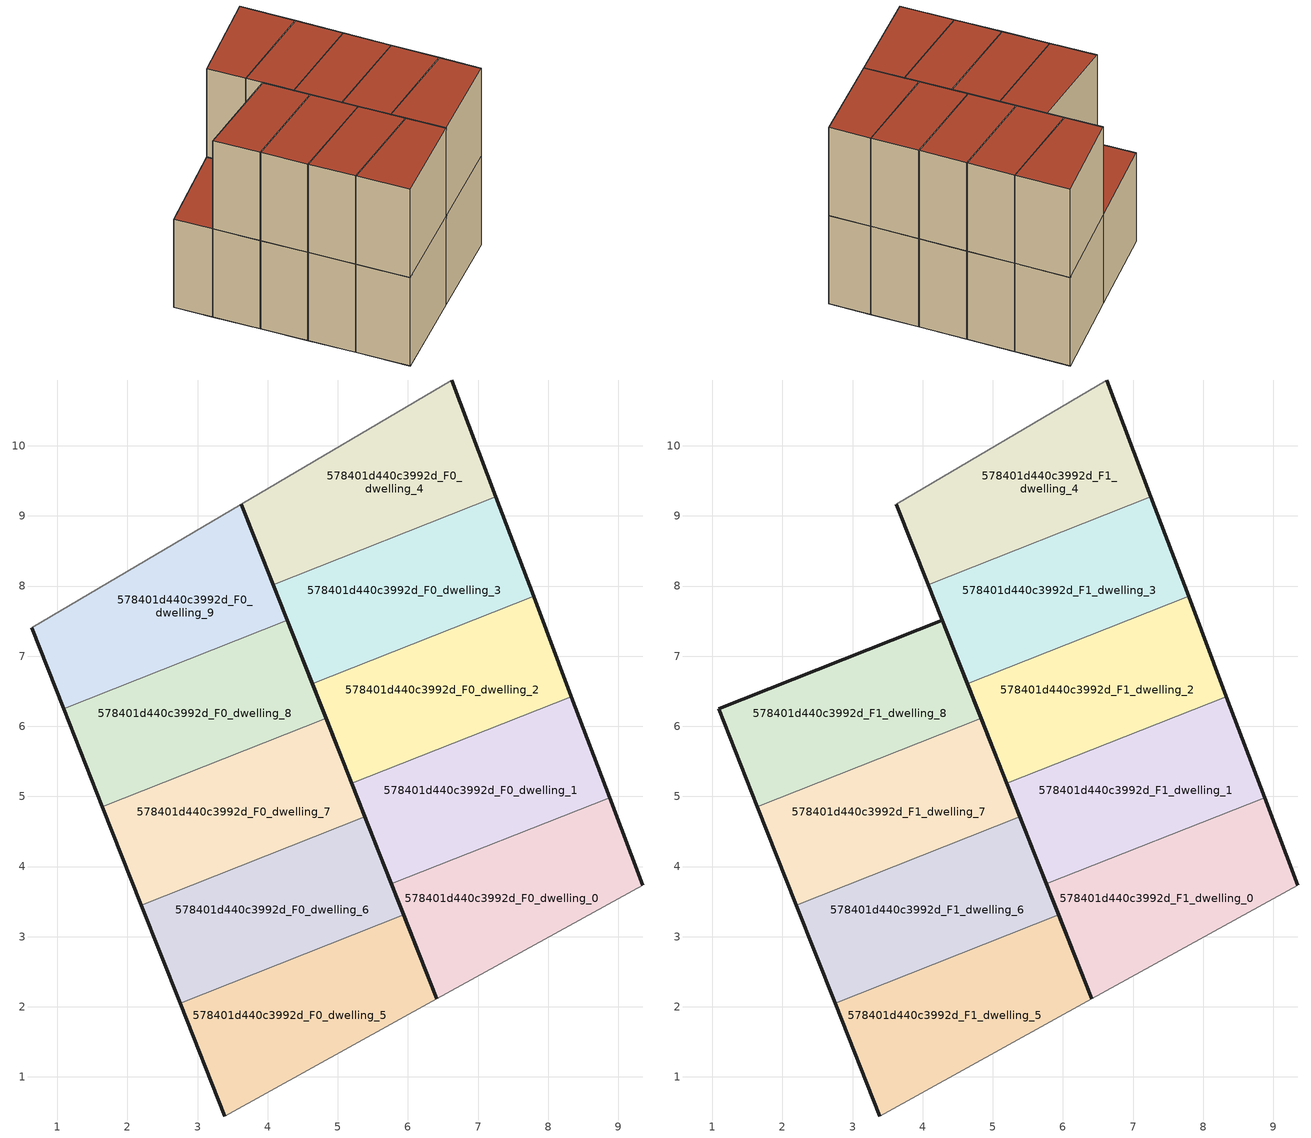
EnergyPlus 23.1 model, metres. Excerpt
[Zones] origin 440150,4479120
578401d440c3992d_F0_dwelling_0
 floor ground (EU_floor_Construction): 9.35,3.74 8.88,4.98 5.76,3.75 6.41,2.11 z0
 wall outside (EU_wall_Construction): 8.88,4.98 9.35,3.74 / 6.41,2.11 5.76,3.75 z0:3
 wall to 578401d440c3992d_F0_dwelling_1 (EU_wall_Construction): 5.76,3.75 8.88,4.98 z0:3
 wall adiabatic (EU_wall_Construction): 9.35,3.74 6.41,2.11 z0:3
578401d440c3992d_F0_dwelling_1
 floor ground (EU_floor_Construction): 8.88,4.98 8.33,6.42 5.2,5.18 5.76,3.75 z0
 wall outside (EU_wall_Construction): 8.33,6.42 8.88,4.98 / 5.76,3.75 5.2,5.18 z0:3
 wall to 578401d440c3992d_F0_dwelling_2 (EU_wall_Construction): 5.2,5.18 8.33,6.42 z0:3
578401d440c3992d_F0_dwelling_2
 floor ground (EU_floor_Construction): 8.33,6.42 7.79,7.85 4.64,6.61 5.2,5.18 z0
 wall outside (EU_wall_Construction): 7.79,7.85 8.33,6.42 / 5.2,5.18 4.64,6.61 z0:3
 wall to 578401d440c3992d_F0_dwelling_3 (EU_wall_Construction): 4.64,6.61 7.79,7.85 z0:3
578401d440c3992d_F0_dwelling_3
 floor ground (EU_floor_Construction): 7.79,7.85 7.26,9.27 4.08,8.02 4.64,6.61 z0
 wall outside (EU_wall_Construction): 7.26,9.27 7.79,7.85 / 4.64,6.61 4.08,8.02 z0:3
 wall to 578401d440c3992d_F0_dwelling_4 (EU_wall_Construction): 4.08,8.02 7.26,9.27 z0:3
578401d440c3992d_F0_dwelling_4
 floor ground (EU_floor_Construction): 7.26,9.27 6.62,10.94 3.62,9.17 4.08,8.02 z0
 wall outside (EU_wall_Construction): 6.62,10.94 7.26,9.27 / 4.08,8.02 3.62,9.17 z0:3
 wall adiabatic (EU_wall_Construction): 3.62,9.17 6.62,10.94 z0:3
578401d440c3992d_F0_dwelling_5
 floor ground (EU_floor_Construction): 6.41,2.11 5.94,3.31 2.75,2.05 3.39,0.44 z0
 wall outside (EU_wall_Construction): 5.94,3.31 6.41,2.11 / 3.39,0.44 2.75,2.05 z0:3
 wall to 578401d440c3992d_F0_dwelling_6 (EU_wall_Construction): 2.75,2.05 5.94,3.31 z0:3
 wall adiabatic (EU_wall_Construction): 6.41,2.11 3.39,0.44 z0:3
578401d440c3992d_F0_dwelling_6
 floor ground (EU_floor_Construction): 5.94,3.31 5.39,4.71 2.2,3.45 2.75,2.05 z0
 wall outside (EU_wall_Construction): 5.39,4.71 5.94,3.31 / 2.75,2.05 2.2,3.45 z0:3
 wall to 578401d440c3992d_F0_dwelling_7 (EU_wall_Construction): 2.2,3.45 5.39,4.71 z0:3
578401d440c3992d_F0_dwelling_7
 floor ground (EU_floor_Construction): 5.39,4.71 4.83,6.11 1.64,4.85 2.2,3.45 z0
 wall outside (EU_wall_Construction): 4.83,6.11 5.39,4.71 / 2.2,3.45 1.64,4.85 z0:3
 wall to 578401d440c3992d_F0_dwelling_8 (EU_wall_Construction): 1.64,4.85 4.83,6.11 z0:3
578401d440c3992d_F0_dwelling_8
 floor ground (EU_floor_Construction): 4.83,6.11 4.28,7.51 1.09,6.25 1.64,4.85 z0
 wall outside (EU_wall_Construction): 4.28,7.51 4.83,6.11 / 1.64,4.85 1.09,6.25 z0:3
 wall to 578401d440c3992d_F0_dwelling_9 (EU_wall_Construction): 1.09,6.25 4.28,7.51 z0:3
578401d440c3992d_F0_dwelling_9
 floor ground (EU_floor_Construction): 4.28,7.51 3.62,9.17 0.64,7.4 1.09,6.25 z0
 wall outside (EU_wall_Construction): 1.09,6.25 0.64,7.4 / 3.62,9.17 4.28,7.51 z0:3
 wall adiabatic (EU_wall_Construction): 0.64,7.4 3.62,9.17 z0:3
 roof outside (EU_roof_Construction): 3.62,9.17 4.28,7.51 1.09,6.25 0.64,7.4 z3
578401d440c3992d_F1_dwelling_0
 floor to 578401d440c3992d_F0_dwelling_0 (EU_floor_Construction): 9.35,3.74 8.88,4.98 5.76,3.75 6.41,2.11 z3
 wall outside (EU_wall_Construction): 8.88,4.98 9.35,3.74 / 6.41,2.11 5.76,3.75 z3:6
 wall to 578401d440c3992d_F1_dwelling_1 (EU_wall_Construction): 5.76,3.75 8.88,4.98 z3:6
 wall adiabatic (EU_wall_Construction): 9.35,3.74 6.41,2.11 z3:6
 roof outside (EU_roof_Construction): 8.88,4.98 9.35,3.74 6.41,2.11 5.76,3.75 z6
578401d440c3992d_F1_dwelling_1
 floor to 578401d440c3992d_F0_dwelling_1 (EU_floor_Construction): 8.88,4.98 8.33,6.42 5.2,5.18 5.76,3.75 z3
 wall outside (EU_wall_Construction): 8.33,6.42 8.88,4.98 / 5.76,3.75 5.2,5.18 z3:6
 wall to 578401d440c3992d_F1_dwelling_2 (EU_wall_Construction): 5.2,5.18 8.33,6.42 z3:6
 roof outside (EU_roof_Construction): 8.33,6.42 8.88,4.98 5.76,3.75 5.2,5.18 z6
578401d440c3992d_F1_dwelling_2
 floor to 578401d440c3992d_F0_dwelling_2 (EU_floor_Construction): 8.33,6.42 7.79,7.85 4.64,6.61 5.2,5.18 z3
 wall outside (EU_wall_Construction): 7.79,7.85 8.33,6.42 / 5.2,5.18 4.64,6.61 z3:6
 wall to 578401d440c3992d_F1_dwelling_3 (EU_wall_Construction): 4.64,6.61 7.79,7.85 z3:6
 roof outside (EU_roof_Construction): 7.79,7.85 8.33,6.42 5.2,5.18 4.64,6.61 z6
578401d440c3992d_F1_dwelling_3
 floor to 578401d440c3992d_F0_dwelling_3 (EU_floor_Construction): 7.79,7.85 7.26,9.27 4.08,8.02 4.64,6.61 z3
 wall outside (EU_wall_Construction): 7.26,9.27 7.79,7.85 / 4.64,6.61 4.08,8.02 z3:6
 wall to 578401d440c3992d_F1_dwelling_4 (EU_wall_Construction): 4.08,8.02 7.26,9.27 z3:6
 roof outside (EU_roof_Construction): 7.26,9.27 7.79,7.85 4.64,6.61 4.08,8.02 z6
578401d440c3992d_F1_dwelling_4
 floor to 578401d440c3992d_F0_dwelling_4 (EU_floor_Construction): 7.26,9.27 6.62,10.94 3.62,9.17 4.08,8.02 z3
 wall outside (EU_wall_Construction): 6.62,10.94 7.26,9.27 / 4.08,8.02 3.62,9.17 z3:6
 wall adiabatic (EU_wall_Construction): 3.62,9.17 6.62,10.94 z3:6
 roof outside (EU_roof_Construction): 6.62,10.94 7.26,9.27 4.08,8.02 3.62,9.17 z6
578401d440c3992d_F1_dwelling_5
 floor to 578401d440c3992d_F0_dwelling_5 (EU_floor_Construction): 6.41,2.11 5.94,3.31 2.75,2.05 3.39,0.44 z3
 wall outside (EU_wall_Construction): 5.94,3.31 6.41,2.11 / 3.39,0.44 2.75,2.05 z3:6
 wall to 578401d440c3992d_F1_dwelling_6 (EU_wall_Construction): 2.75,2.05 5.94,3.31 z3:6
 wall adiabatic (EU_wall_Construction): 6.41,2.11 3.39,0.44 z3:6
 roof outside (EU_roof_Construction): 5.94,3.31 6.41,2.11 3.39,0.44 2.75,2.05 z6
578401d440c3992d_F1_dwelling_6
 floor to 578401d440c3992d_F0_dwelling_6 (EU_floor_Construction): 5.94,3.31 5.39,4.71 2.2,3.45 2.75,2.05 z3
 wall outside (EU_wall_Construction): 5.39,4.71 5.94,3.31 / 2.75,2.05 2.2,3.45 z3:6
 wall to 578401d440c3992d_F1_dwelling_7 (EU_wall_Construction): 2.2,3.45 5.39,4.71 z3:6
 roof outside (EU_roof_Construction): 5.39,4.71 5.94,3.31 2.75,2.05 2.2,3.45 z6
578401d440c3992d_F1_dwelling_7
 floor to 578401d440c3992d_F0_dwelling_7 (EU_floor_Construction): 5.39,4.71 4.83,6.11 1.64,4.85 2.2,3.45 z3
 wall outside (EU_wall_Construction): 4.83,6.11 5.39,4.71 / 2.2,3.45 1.64,4.85 z3:6
 wall to 578401d440c3992d_F1_dwelling_8 (EU_wall_Construction): 1.64,4.85 4.83,6.11 z3:6
 roof outside (EU_roof_Construction): 4.83,6.11 5.39,4.71 2.2,3.45 1.64,4.85 z6
578401d440c3992d_F1_dwelling_8
 floor to 578401d440c3992d_F0_dwelling_8 (EU_floor_Construction): 4.83,6.11 4.28,7.51 1.09,6.25 1.64,4.85 z3
 wall outside (EU_wall_Construction): 1.64,4.85 1.09,6.25 4.28,7.51 4.83,6.11 z3:6
 roof outside (EU_roof_Construction): 4.28,7.51 4.83,6.11 1.64,4.85 1.09,6.25 z6
[Building]
EU S2 Campaign: North Axis=0; Terrain=City; Solar Distribution=FullExterior
[Site:Location]
Madrid: Latitude=40.5; Longitude=-3.5; Time Zone=1; Elevation=609
[SizingPeriod:WeatherFileDays]
AnnualSizingPeriod: Begin Month=1; Begin Day of Month=1; End Month=12; End Day of Month=31; Day of Week for Start Day=Monday; Use Weather File Daylight Saving Period=No; Use Weather File Rain and Snow Indicators=No
[MATERIAL]
EU_InternalMass_Material: Roughness=MediumRough; Thickness=0.1; Conductivity=1; Density=1800; Specific Heat=900; Thermal Absorptance=0.9; Solar Absorptance=0.7; Visible Absorptance=0.7
[MATERIAL:NOMASS] Roughness=MediumRough; Thermal Absorptance=0.9; Solar Absorptance=0.7; Visible Absorptance=0.7
Name | Thermal Resistance
EU_wall_NoMass | 1.60022
EU_roof_NoMass | 1.57597
EU_floor_NoMass | 0.470652
[CONSTRUCTION]
EU_wall_Construction: EU_wall_NoMass
EU_roof_Construction: EU_roof_NoMass
EU_floor_Construction: EU_floor_NoMass
EU_InternalMass_Construction: EU_InternalMass_Material
[ZONE] Type=1; Multiplier=1; Ceiling Height=autocalculate; Floor Area=autocalculate; Part of Total Floor Area=Yes
Name | Volume
578401d440c3992d_F0_dwelling_0; 578401d440c3992d_F1_dwelling_0 | 15.5043
578401d440c3992d_F0_dwelling_1; 578401d440c3992d_F1_dwelling_1 | 15.4955
578401d440c3992d_F0_dwelling_2; 578401d440c3992d_F1_dwelling_2 | 15.4933
578401d440c3992d_F0_dwelling_3; 578401d440c3992d_F1_dwelling_3 | 15.5061
578401d440c3992d_F0_dwelling_4; 578401d440c3992d_F1_dwelling_4 | 15.5002
578401d440c3992d_F0_dwelling_5; 578401d440c3992d_F1_dwelling_5 | 15.4988
578401d440c3992d_F0_dwelling_6; 578401d440c3992d_F1_dwelling_6 | 15.5068
578401d440c3992d_F0_dwelling_7; 578401d440c3992d_F1_dwelling_7 | 15.4973
578401d440c3992d_F0_dwelling_8; 578401d440c3992d_F1_dwelling_8 | 15.4937
578401d440c3992d_F0_dwelling_9 | 15.5013
[INTERNALMASS] Construction=EU_InternalMass_Construction
Name | Zone or ZoneList | Surface Area
578401d440c3992d_F0_dwelling_0_EU_InternalMass | 578401d440c3992d_F0_dwelling_0 | 5.16824
578401d440c3992d_F0_dwelling_1_EU_InternalMass | 578401d440c3992d_F0_dwelling_1 | 5.16504
578401d440c3992d_F0_dwelling_2_EU_InternalMass | 578401d440c3992d_F0_dwelling_2 | 5.16454
578401d440c3992d_F0_dwelling_3_EU_InternalMass | 578401d440c3992d_F0_dwelling_3 | 5.16858
578401d440c3992d_F0_dwelling_4_EU_InternalMass | 578401d440c3992d_F0_dwelling_4 | 5.16668
578401d440c3992d_F0_dwelling_5_EU_InternalMass | 578401d440c3992d_F0_dwelling_5 | 5.16632
578401d440c3992d_F0_dwelling_6_EU_InternalMass | 578401d440c3992d_F0_dwelling_6 | 5.16902
578401d440c3992d_F0_dwelling_7_EU_InternalMass | 578401d440c3992d_F0_dwelling_7 | 5.16583
578401d440c3992d_F0_dwelling_8_EU_InternalMass | 578401d440c3992d_F0_dwelling_8 | 5.16457
578401d440c3992d_F0_dwelling_9_EU_InternalMass | 578401d440c3992d_F0_dwelling_9 | 5.16716
578401d440c3992d_F1_dwelling_0_EU_InternalMass | 578401d440c3992d_F1_dwelling_0 | 5.7401
578401d440c3992d_F1_dwelling_1_EU_InternalMass | 578401d440c3992d_F1_dwelling_1 | 5.73961
578401d440c3992d_F1_dwelling_2_EU_InternalMass | 578401d440c3992d_F1_dwelling_2 | 5.73971
578401d440c3992d_F1_dwelling_3_EU_InternalMass | 578401d440c3992d_F1_dwelling_3 | 5.73892
578401d440c3992d_F1_dwelling_4_EU_InternalMass | 578401d440c3992d_F1_dwelling_4 | 5.74162
578401d440c3992d_F1_dwelling_5_EU_InternalMass | 578401d440c3992d_F1_dwelling_5 | 5.74249
578401d440c3992d_F1_dwelling_6_EU_InternalMass | 578401d440c3992d_F1_dwelling_6 | 5.74024
578401d440c3992d_F1_dwelling_7_EU_InternalMass | 578401d440c3992d_F1_dwelling_7 | 5.73838
578401d440c3992d_F1_dwelling_8_EU_InternalMass | 578401d440c3992d_F1_dwelling_8 | 5.73915
[OTHEREQUIPMENT] Fuel Type=Electricity; Design Level Calculation Method=Watts/Area; Power per Zone Floor Area=1; Fraction Latent=0; Fraction Radiant=0; Fraction Lost=0; Carbon Dioxide Generation Rate=0; EndUse Subcategory=EU_Step8_InternalGains
Name | Zone or ZoneList or Space or SpaceList | Schedule
EU_Step8_InternalGain_578401d440c3992d_F0_dwelling_0_f000 | 578401d440c3992d_F0_dwelling_0 | EU_Step8_GainSchedule_578401d440c3992d_F0_dwelling_0_f000
EU_Step8_InternalGain_578401d440c3992d_F0_dwelling_1_f000 | 578401d440c3992d_F0_dwelling_1 | EU_Step8_GainSchedule_578401d440c3992d_F0_dwelling_1_f000
EU_Step8_InternalGain_578401d440c3992d_F0_dwelling_2_f000 | 578401d440c3992d_F0_dwelling_2 | EU_Step8_GainSchedule_578401d440c3992d_F0_dwelling_2_f000
EU_Step8_InternalGain_578401d440c3992d_F0_dwelling_3_f000 | 578401d440c3992d_F0_dwelling_3 | EU_Step8_GainSchedule_578401d440c3992d_F0_dwelling_3_f000
EU_Step8_InternalGain_578401d440c3992d_F0_dwelling_4_f000 | 578401d440c3992d_F0_dwelling_4 | EU_Step8_GainSchedule_578401d440c3992d_F0_dwelling_4_f000
EU_Step8_InternalGain_578401d440c3992d_F0_dwelling_5_f000 | 578401d440c3992d_F0_dwelling_5 | EU_Step8_GainSchedule_578401d440c3992d_F0_dwelling_5_f000
EU_Step8_InternalGain_578401d440c3992d_F0_dwelling_6_f000 | 578401d440c3992d_F0_dwelling_6 | EU_Step8_GainSchedule_578401d440c3992d_F0_dwelling_6_f000
EU_Step8_InternalGain_578401d440c3992d_F0_dwelling_7_f000 | 578401d440c3992d_F0_dwelling_7 | EU_Step8_GainSchedule_578401d440c3992d_F0_dwelling_7_f000
EU_Step8_InternalGain_578401d440c3992d_F0_dwelling_8_f000 | 578401d440c3992d_F0_dwelling_8 | EU_Step8_GainSchedule_578401d440c3992d_F0_dwelling_8_f000
EU_Step8_InternalGain_578401d440c3992d_F0_dwelling_9_f000 | 578401d440c3992d_F0_dwelling_9 | EU_Step8_GainSchedule_578401d440c3992d_F0_dwelling_9_f000
EU_Step8_InternalGain_578401d440c3992d_F1_dwelling_0_f000 | 578401d440c3992d_F1_dwelling_0 | EU_Step8_GainSchedule_578401d440c3992d_F1_dwelling_0_f000
EU_Step8_InternalGain_578401d440c3992d_F1_dwelling_1_f000 | 578401d440c3992d_F1_dwelling_1 | EU_Step8_GainSchedule_578401d440c3992d_F1_dwelling_1_f000
EU_Step8_InternalGain_578401d440c3992d_F1_dwelling_2_f000 | 578401d440c3992d_F1_dwelling_2 | EU_Step8_GainSchedule_578401d440c3992d_F1_dwelling_2_f000
EU_Step8_InternalGain_578401d440c3992d_F1_dwelling_3_f000 | 578401d440c3992d_F1_dwelling_3 | EU_Step8_GainSchedule_578401d440c3992d_F1_dwelling_3_f000
EU_Step8_InternalGain_578401d440c3992d_F1_dwelling_4_f000 | 578401d440c3992d_F1_dwelling_4 | EU_Step8_GainSchedule_578401d440c3992d_F1_dwelling_4_f000
EU_Step8_InternalGain_578401d440c3992d_F1_dwelling_5_f000 | 578401d440c3992d_F1_dwelling_5 | EU_Step8_GainSchedule_578401d440c3992d_F1_dwelling_5_f000
EU_Step8_InternalGain_578401d440c3992d_F1_dwelling_6_f000 | 578401d440c3992d_F1_dwelling_6 | EU_Step8_GainSchedule_578401d440c3992d_F1_dwelling_6_f000
EU_Step8_InternalGain_578401d440c3992d_F1_dwelling_7_f000 | 578401d440c3992d_F1_dwelling_7 | EU_Step8_GainSchedule_578401d440c3992d_F1_dwelling_7_f000
EU_Step8_InternalGain_578401d440c3992d_F1_dwelling_8_f000 | 578401d440c3992d_F1_dwelling_8 | EU_Step8_GainSchedule_578401d440c3992d_F1_dwelling_8_f000
[ZONEVENTILATION:DESIGNFLOWRATE] Schedule=EU_AlwaysOn; Design Flow Rate Calculation Method=AirChanges/Hour; Air Changes per Hour=0.480704; Ventilation Type=Natural; Fan Pressure Rise=0; Fan Total Efficiency=1; Constant Term Coefficient=1; Temperature Term Coefficient=0; Velocity Term Coefficient=0; Velocity Squared Term Coefficient=0; Minimum Indoor Temperature=-100; Maximum Indoor Temperature=100; Delta Temperature=-100; Minimum Outdoor Temperature=-100; Maximum Outdoor Temperature=100; Maximum Wind Speed=40
Name | Zone or ZoneList or Space or SpaceList
EU_ConstantAir_578401d440c3992d_F0_dwelling_0 | 578401d440c3992d_F0_dwelling_0
EU_ConstantAir_578401d440c3992d_F0_dwelling_1 | 578401d440c3992d_F0_dwelling_1
EU_ConstantAir_578401d440c3992d_F0_dwelling_2 | 578401d440c3992d_F0_dwelling_2
EU_ConstantAir_578401d440c3992d_F0_dwelling_3 | 578401d440c3992d_F0_dwelling_3
EU_ConstantAir_578401d440c3992d_F0_dwelling_4 | 578401d440c3992d_F0_dwelling_4
EU_ConstantAir_578401d440c3992d_F0_dwelling_5 | 578401d440c3992d_F0_dwelling_5
EU_ConstantAir_578401d440c3992d_F0_dwelling_6 | 578401d440c3992d_F0_dwelling_6
EU_ConstantAir_578401d440c3992d_F0_dwelling_7 | 578401d440c3992d_F0_dwelling_7
EU_ConstantAir_578401d440c3992d_F0_dwelling_8 | 578401d440c3992d_F0_dwelling_8
EU_ConstantAir_578401d440c3992d_F0_dwelling_9 | 578401d440c3992d_F0_dwelling_9
EU_ConstantAir_578401d440c3992d_F1_dwelling_0 | 578401d440c3992d_F1_dwelling_0
EU_ConstantAir_578401d440c3992d_F1_dwelling_1 | 578401d440c3992d_F1_dwelling_1
EU_ConstantAir_578401d440c3992d_F1_dwelling_2 | 578401d440c3992d_F1_dwelling_2
EU_ConstantAir_578401d440c3992d_F1_dwelling_3 | 578401d440c3992d_F1_dwelling_3
EU_ConstantAir_578401d440c3992d_F1_dwelling_4 | 578401d440c3992d_F1_dwelling_4
EU_ConstantAir_578401d440c3992d_F1_dwelling_5 | 578401d440c3992d_F1_dwelling_5
EU_ConstantAir_578401d440c3992d_F1_dwelling_6 | 578401d440c3992d_F1_dwelling_6
EU_ConstantAir_578401d440c3992d_F1_dwelling_7 | 578401d440c3992d_F1_dwelling_7
EU_ConstantAir_578401d440c3992d_F1_dwelling_8 | 578401d440c3992d_F1_dwelling_8
[HVACTEMPLATE:THERMOSTAT] Constant Heating Setpoint=20; Constant Cooling Setpoint=50
EU_HeatOnly_578401d440c3992d_F0_dwelling_0; EU_HeatOnly_578401d440c3992d_F0_dwelling_1; EU_HeatOnly_578401d440c3992d_F0_dwelling_2; EU_HeatOnly_578401d440c3992d_F0_dwelling_3; EU_HeatOnly_578401d440c3992d_F0_dwelling_4; EU_HeatOnly_578401d440c3992d_F0_dwelling_5; EU_HeatOnly_578401d440c3992d_F0_dwelling_6; EU_HeatOnly_578401d440c3992d_F0_dwelling_7; EU_HeatOnly_578401d440c3992d_F0_dwelling_8; EU_HeatOnly_578401d440c3992d_F0_dwelling_9; EU_HeatOnly_578401d440c3992d_F1_dwelling_0; EU_HeatOnly_578401d440c3992d_F1_dwelling_1; EU_HeatOnly_578401d440c3992d_F1_dwelling_2; EU_HeatOnly_578401d440c3992d_F1_dwelling_3; EU_HeatOnly_578401d440c3992d_F1_dwelling_4; EU_HeatOnly_578401d440c3992d_F1_dwelling_5; EU_HeatOnly_578401d440c3992d_F1_dwelling_6; EU_HeatOnly_578401d440c3992d_F1_dwelling_7; EU_HeatOnly_578401d440c3992d_F1_dwelling_8
[HVACTEMPLATE:ZONE:IDEALLOADSAIRSYSTEM] System Availability Schedule=EU_AlwaysOn; Maximum Heating Supply Air Temperature=50; Minimum Cooling Supply Air Temperature=13; Maximum Heating Supply Air Humidity Ratio=0.0156; Minimum Cooling Supply Air Humidity Ratio=0.0077; Heating Limit=NoLimit; Cooling Limit=NoLimit; Heating Availability Schedule=EU_AlwaysOn; Cooling Availability Schedule=EU_CoolingOff; Dehumidification Control Type=ConstantSensibleHeatRatio; Cooling Sensible Heat Ratio=0.7; Dehumidification Setpoint=60; Humidification Control Type=None; Humidification Setpoint=30; Outdoor Air Method=None; Outdoor Air Flow Rate per Person=0.00944; Outdoor Air Flow Rate per Zone Floor Area=0; Outdoor Air Flow Rate per Zone=0; Demand Controlled Ventilation Type=None; Outdoor Air Economizer Type=NoEconomizer; Heat Recovery Type=None; Sensible Heat Recovery Effectiveness=0.7; Latent Heat Recovery Effectiveness=0.65
Name | Template Thermostat
578401d440c3992d_F0_dwelling_0 | EU_HeatOnly_578401d440c3992d_F0_dwelling_0
578401d440c3992d_F0_dwelling_1 | EU_HeatOnly_578401d440c3992d_F0_dwelling_1
578401d440c3992d_F0_dwelling_2 | EU_HeatOnly_578401d440c3992d_F0_dwelling_2
578401d440c3992d_F0_dwelling_3 | EU_HeatOnly_578401d440c3992d_F0_dwelling_3
578401d440c3992d_F0_dwelling_4 | EU_HeatOnly_578401d440c3992d_F0_dwelling_4
578401d440c3992d_F0_dwelling_5 | EU_HeatOnly_578401d440c3992d_F0_dwelling_5
578401d440c3992d_F0_dwelling_6 | EU_HeatOnly_578401d440c3992d_F0_dwelling_6
578401d440c3992d_F0_dwelling_7 | EU_HeatOnly_578401d440c3992d_F0_dwelling_7
578401d440c3992d_F0_dwelling_8 | EU_HeatOnly_578401d440c3992d_F0_dwelling_8
578401d440c3992d_F0_dwelling_9 | EU_HeatOnly_578401d440c3992d_F0_dwelling_9
578401d440c3992d_F1_dwelling_0 | EU_HeatOnly_578401d440c3992d_F1_dwelling_0
578401d440c3992d_F1_dwelling_1 | EU_HeatOnly_578401d440c3992d_F1_dwelling_1
578401d440c3992d_F1_dwelling_2 | EU_HeatOnly_578401d440c3992d_F1_dwelling_2
578401d440c3992d_F1_dwelling_3 | EU_HeatOnly_578401d440c3992d_F1_dwelling_3
578401d440c3992d_F1_dwelling_4 | EU_HeatOnly_578401d440c3992d_F1_dwelling_4
578401d440c3992d_F1_dwelling_5 | EU_HeatOnly_578401d440c3992d_F1_dwelling_5
578401d440c3992d_F1_dwelling_6 | EU_HeatOnly_578401d440c3992d_F1_dwelling_6
578401d440c3992d_F1_dwelling_7 | EU_HeatOnly_578401d440c3992d_F1_dwelling_7
578401d440c3992d_F1_dwelling_8 | EU_HeatOnly_578401d440c3992d_F1_dwelling_8
[SIZING:ZONE] Zone Cooling Design Supply Air Temperature Input Method=SupplyAirTemperature; Zone Cooling Design Supply Air Temperature=13; Zone Heating Design Supply Air Temperature Input Method=SupplyAirTemperature; Zone Heating Design Supply Air Temperature=50; Zone Cooling Design Supply Air Humidity Ratio=0.008; Zone Heating Design Supply Air Humidity Ratio=0.008; Cooling Design Air Flow Method=DesignDay; Cooling Design Air Flow Rate=0; Cooling Minimum Air Flow per Zone Floor Area=0.000762; Cooling Minimum Air Flow=0; Cooling Minimum Air Flow Fraction=0.2; Heating Design Air Flow Method=DesignDay; Heating Design Air Flow Rate=0; Heating Maximum Air Flow per Zone Floor Area=0.002032; Heating Maximum Air Flow=0.141576; Heating Maximum Air Flow Fraction=0.3; Account for Dedicated Outdoor Air System=No; Dedicated Outdoor Air System Control Strategy=NeutralSupplyAir; Dedicated Outdoor Air Low Setpoint Temperature for Design=autosize; Dedicated Outdoor Air High Setpoint Temperature for Design=autosize; Zone Load Sizing Method=Sensible Load Only No Latent Load; Zone Latent Cooling Design Supply Air Humidity Ratio Input Method=HumidityRatioDifference; Zone Cooling Design Supply Air Humidity Ratio Difference=0.005; Zone Latent Heating Design Supply Air Humidity Ratio Input Method=HumidityRatioDifference; Zone Humidification Design Supply Air Humidity Ratio Difference=0.005
578401d440c3992d_F0_dwelling_0; 578401d440c3992d_F0_dwelling_1; 578401d440c3992d_F0_dwelling_2; 578401d440c3992d_F0_dwelling_3; 578401d440c3992d_F0_dwelling_4; 578401d440c3992d_F0_dwelling_5; 578401d440c3992d_F0_dwelling_6; 578401d440c3992d_F0_dwelling_7; 578401d440c3992d_F0_dwelling_8; 578401d440c3992d_F0_dwelling_9; 578401d440c3992d_F1_dwelling_0; 578401d440c3992d_F1_dwelling_1; 578401d440c3992d_F1_dwelling_2; 578401d440c3992d_F1_dwelling_3; 578401d440c3992d_F1_dwelling_4; 578401d440c3992d_F1_dwelling_5; 578401d440c3992d_F1_dwelling_6; 578401d440c3992d_F1_dwelling_7; 578401d440c3992d_F1_dwelling_8
[SCHEDULE:CONSTANT]
Name | Hourly Value
EU_AlwaysOn | 1
EU_CoolingOff | 0
[SCHEDULE:FILE] Column Number=1; Rows to Skip at Top=0; Number of Hours of Data=8760; Column Separator=Comma; Interpolate to Timestep=No; Minutes per Item=60; Adjust Schedule for Daylight Savings=Yes
Name | File
EU_Step8_GainSchedule_578401d440c3992d_F0_dwelling_0_f000 | ../../schedules/578401d440c3992d/578401d440c3992d_F0_dwelling_0_f000_gain.csv
EU_Step8_GainSchedule_578401d440c3992d_F0_dwelling_1_f000 | ../../schedules/578401d440c3992d/578401d440c3992d_F0_dwelling_1_f000_gain.csv
EU_Step8_GainSchedule_578401d440c3992d_F0_dwelling_2_f000 | ../../schedules/578401d440c3992d/578401d440c3992d_F0_dwelling_2_f000_gain.csv
EU_Step8_GainSchedule_578401d440c3992d_F0_dwelling_3_f000 | ../../schedules/578401d440c3992d/578401d440c3992d_F0_dwelling_3_f000_gain.csv
EU_Step8_GainSchedule_578401d440c3992d_F0_dwelling_4_f000 | ../../schedules/578401d440c3992d/578401d440c3992d_F0_dwelling_4_f000_gain.csv
EU_Step8_GainSchedule_578401d440c3992d_F0_dwelling_5_f000 | ../../schedules/578401d440c3992d/578401d440c3992d_F0_dwelling_5_f000_gain.csv
EU_Step8_GainSchedule_578401d440c3992d_F0_dwelling_6_f000 | ../../schedules/578401d440c3992d/578401d440c3992d_F0_dwelling_6_f000_gain.csv
EU_Step8_GainSchedule_578401d440c3992d_F0_dwelling_7_f000 | ../../schedules/578401d440c3992d/578401d440c3992d_F0_dwelling_7_f000_gain.csv
EU_Step8_GainSchedule_578401d440c3992d_F0_dwelling_8_f000 | ../../schedules/578401d440c3992d/578401d440c3992d_F0_dwelling_8_f000_gain.csv
EU_Step8_GainSchedule_578401d440c3992d_F0_dwelling_9_f000 | ../../schedules/578401d440c3992d/578401d440c3992d_F0_dwelling_9_f000_gain.csv
EU_Step8_GainSchedule_578401d440c3992d_F1_dwelling_0_f000 | ../../schedules/578401d440c3992d/578401d440c3992d_F1_dwelling_0_f000_gain.csv
EU_Step8_GainSchedule_578401d440c3992d_F1_dwelling_1_f000 | ../../schedules/578401d440c3992d/578401d440c3992d_F1_dwelling_1_f000_gain.csv
EU_Step8_GainSchedule_578401d440c3992d_F1_dwelling_2_f000 | ../../schedules/578401d440c3992d/578401d440c3992d_F1_dwelling_2_f000_gain.csv
EU_Step8_GainSchedule_578401d440c3992d_F1_dwelling_3_f000 | ../../schedules/578401d440c3992d/578401d440c3992d_F1_dwelling_3_f000_gain.csv
EU_Step8_GainSchedule_578401d440c3992d_F1_dwelling_4_f000 | ../../schedules/578401d440c3992d/578401d440c3992d_F1_dwelling_4_f000_gain.csv
EU_Step8_GainSchedule_578401d440c3992d_F1_dwelling_5_f000 | ../../schedules/578401d440c3992d/578401d440c3992d_F1_dwelling_5_f000_gain.csv
EU_Step8_GainSchedule_578401d440c3992d_F1_dwelling_6_f000 | ../../schedules/578401d440c3992d/578401d440c3992d_F1_dwelling_6_f000_gain.csv
EU_Step8_GainSchedule_578401d440c3992d_F1_dwelling_7_f000 | ../../schedules/578401d440c3992d/578401d440c3992d_F1_dwelling_7_f000_gain.csv
EU_Step8_GainSchedule_578401d440c3992d_F1_dwelling_8_f000 | ../../schedules/578401d440c3992d/578401d440c3992d_F1_dwelling_8_f000_gain.csv
